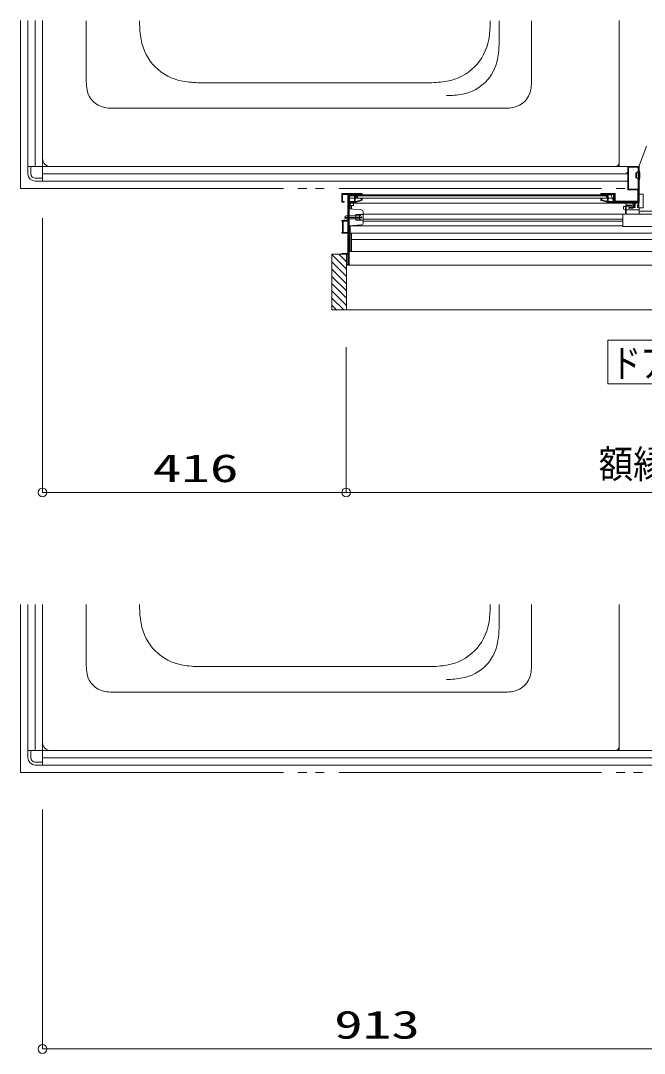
# Model space of a CAD drawing. Units: millimetres on the paper. Extents: x -305 to 305, y -152 to 152.
# Drawn here: x -204.9 to -162.2, y -80.4 to -9.7 of the extents above; entities that cross this region are included whole.
import ezdxf
from ezdxf.enums import TextEntityAlignment as Align

# ---------------------------------------------------------------- set-up
doc = ezdxf.new("R2010")
doc.units = ezdxf.units.MM
doc.linetypes.add('LONG_DOUBLE_CHAIN', pattern=[21.8, 18, -1, 0.6, -0.6, 0.6, -1])
doc.layers.add('0-0_0', color=7, linetype='Continuous', lineweight=9)
doc.layers.add('0-1_VIEW0001', color=7, linetype='Continuous', lineweight=9)
doc.styles.add('ＭＳ ゴシック', font='')
doc.styles.get('ＭＳ ゴシック').set_extended_font_data('MS Gothic')

# ---------------------------------------------------------------- blocks, each defined once
blk = doc.blocks.new('_ORIGIN')
at = {"layer": '0-0_0'}
blk.add_line((0, 0), (-1, 0), dxfattribs=at)
blk.add_circle((0, 0), 0.5, dxfattribs=at)

msp = doc.modelspace()

# ---------------------------------------------------------------- linework, layer by layer
at = {"layer": '0-0_0'}
for p, q in [((-203.434, -23.217), (-203.434, -41.996)), ((-182.629, -32.037), (-182.629, -41.996)), ((-182.629, -32.037), (-182.629, -41.996)), ((-183.229, -41.996), (-202.834, -41.996)), ((-124.734, -41.996), (-182.029, -41.996)), ((-203.434, -63.717), (-203.434, -80.125)), ((-202.834, -80.125), (-158.364, -80.125))]:
    msp.add_line(p, q, dxfattribs=at)
at = {"layer": '0-1_VIEW0001', "linetype": 'LONG_DOUBLE_CHAIN'}
for p, q in [((-204.934, -9.677), (-204.934, -21.177)), ((-204.934, -21.177), (-163.334, -21.177)), ((-204.934, -49.677), (-204.934, -61.177)), ((-204.934, -61.177), (-158.359, -61.177))]:
    msp.add_line(p, q, dxfattribs=at)
at = {"layer": '0-1_VIEW0001'}
for p, q in [((-204.434, -9.677), (-204.434, -19.677)), ((-203.934, -19.677), (-203.934, -9.677)), ((-203.434, -20.677), (-203.434, -9.677)), ((-203.434, -19.128), (-203.434, -9.678)), ((-200.434, -13.879), (-200.434, -9.678)), ((-196.784, -9.788), (-196.784, -9.678)), ((-172.764, -9.678), (-172.764, -9.788)), ((-172.155, -11.214), (-172.155, -9.678)), ((-169.934, -9.678), (-169.934, -13.879)), ((-163.934, -9.677), (-163.934, -19.677)), ((-163.934, -9.678), (-163.934, -19.428)), ((-176.904, -13.927), (-192.645, -13.927)), ((-171.732, -15.677), (-198.636, -15.677)), ((-162.543, -19.626), (-162.061, -18.275)), ((-204.434, -19.677), (-204.034, -19.677)), ((-204.434, -19.677), (-204.434, -20.177)), ((-204.234, -19.677), (-204.234, -20.177)), ((-202.884, -19.678), (-164.184, -19.678)), ((-163.334, -20.062), (-163.334, -19.727)), ((-163.289, -21.217), (-163.289, -19.737)), ((-163.289, -21.217), (-163.289, -19.737)), ((-163.284, -19.677), (-162.599, -19.677)), ((-163.274, -19.722), (-162.649, -19.722)), ((-163.274, -19.722), (-162.649, -19.722)), ((-162.634, -19.737), (-162.634, -21.217)), ((-162.634, -19.737), (-162.634, -21.217)), ((-162.584, -19.692), (-162.584, -22.427)), ((-162.549, -21.566), (-162.549, -19.66)), ((-203.934, -20.477), (-203.434, -20.477)), ((-163.334, -20.177), (-203.434, -20.177)), ((-203.434, -20.677), (-203.434, -20.277)), ((-163.409, -20.107), (-163.409, -20.087)), ((-163.399, -20.077), (-163.349, -20.077)), ((-163.349, -20.117), (-163.399, -20.117)), ((-163.334, -21.227), (-163.334, -20.132)), ((-162.784, -20.102), (-162.734, -20.102)), ((-162.784, -20.452), (-162.784, -20.102)), ((-162.784, -20.452), (-162.734, -20.452)), ((-162.734, -20.102), (-162.656, -20.042)), ((-162.734, -20.102), (-162.734, -20.452)), ((-162.734, -20.452), (-162.656, -20.511)), ((-162.599, -20.059), (-162.618, -20.059)), ((-162.599, -20.494), (-162.618, -20.494)), ((-162.584, -19.977), (-162.564, -19.977)), ((-203.934, -20.677), (-203.434, -20.677)), ((-163.334, -20.677), (-203.434, -20.677)), ((-203.434, -20.677), (-163.334, -20.677)), ((-162.584, -20.577), (-162.564, -20.577)), ((-182.934, -21.542), (-182.934, -22.102)), ((-181.559, -21.527), (-182.919, -21.527)), ((-182.444, -22.057), (-182.444, -21.675)), ((-182.434, -21.607), (-182.434, -26.427)), ((-164.484, -21.607), (-182.434, -21.607)), ((-182.434, -21.687), (-164.809, -21.687)), ((-164.392, -21.847), (-182.434, -21.847)), ((-182.399, -21.642), (-182.399, -22.057)), ((-182.049, -21.656), (-182.049, -21.627)), ((-182.049, -22.057), (-182.049, -21.739)), ((-182.028, -21.697), (-182.047, -21.663)), ((-182.045, -21.729), (-182.031, -21.715)), ((-182.034, -21.612), (-182.033, -21.612)), ((-182.02, -21.62), (-181.979, -21.693)), ((-181.979, -21.726), (-182, -21.748)), ((-181.989, -21.738), (-181.989, -21.754)), ((-181.959, -21.697), (-181.982, -21.72)), ((-181.982, -21.779), (-181.961, -21.815)), ((-181.974, -21.712), (-181.974, -21.716)), ((-181.915, -21.805), (-181.942, -21.759)), ((-181.94, -21.827), (-181.928, -21.827)), ((-181.939, -21.741), (-181.914, -21.715)), ((-181.859, -21.687), (-181.859, -21.847)), ((-181.624, -21.854), (-181.624, -21.852)), ((-181.584, -21.901), (-181.62, -21.865)), ((-181.609, -21.662), (-181.609, -21.687)), ((-181.609, -21.837), (-181.59, -21.837)), ((-181.594, -21.687), (-181.549, -21.687)), ((-181.584, -21.582), (-181.584, -21.637)), ((-181.58, -21.841), (-181.539, -21.883)), ((-181.579, -21.933), (-181.579, -21.912)), ((-181.534, -21.687), (-181.534, -21.552)), ((-181.534, -21.893), (-181.534, -21.94)), ((-165.184, -21.672), (-165.184, -21.552)), ((-165.184, -21.893), (-165.184, -21.94)), ((-165.139, -21.841), (-165.18, -21.883)), ((-165.124, -21.687), (-165.169, -21.687)), ((-165.159, -21.527), (-164.224, -21.527)), ((-165.139, -21.933), (-165.139, -21.912)), ((-165.135, -21.901), (-165.099, -21.865)), ((-165.134, -21.592), (-165.134, -21.637)), ((-165.109, -21.837), (-165.128, -21.837)), ((-164.819, -21.582), (-165.124, -21.582)), ((-165.109, -21.662), (-165.109, -21.672)), ((-165.094, -21.854), (-165.094, -21.852)), ((-164.809, -21.704), (-164.809, -21.592)), ((-164.779, -21.741), (-164.805, -21.715)), ((-164.803, -21.804), (-164.777, -21.759)), ((-164.779, -21.827), (-164.79, -21.827)), ((-164.764, -21.592), (-164.764, -21.686)), ((-164.76, -21.696), (-164.737, -21.72)), ((-164.736, -21.779), (-164.757, -21.814)), ((-164.269, -21.582), (-164.754, -21.582)), ((-164.744, -21.712), (-164.744, -21.716)), ((-164.74, -21.726), (-164.719, -21.748)), ((-164.699, -21.62), (-164.739, -21.693)), ((-164.729, -21.737), (-164.729, -21.753)), ((-164.714, -21.758), (-164.714, -22.042)), ((-164.69, -21.697), (-164.671, -21.663)), ((-164.674, -21.729), (-164.688, -21.715)), ((-164.684, -21.612), (-164.685, -21.612)), ((-164.669, -21.656), (-164.669, -21.627)), ((-164.669, -22.042), (-164.669, -21.739)), ((-164.484, -21.607), (-164.284, -22.127)), ((-164.319, -21.642), (-164.319, -22.042)), ((-164.274, -22.041), (-164.274, -21.675)), ((-164.259, -22.087), (-164.259, -21.592)), ((-164.199, -21.552), (-164.199, -22.042)), ((-162.644, -21.277), (-163.284, -21.277)), ((-162.649, -21.232), (-163.274, -21.232)), ((-162.649, -21.232), (-163.274, -21.232)), ((-162.644, -22.042), (-162.644, -21.277)), ((-162.549, -21.566), (-162.284, -21.566)), ((-182.934, -22.102), (-182.774, -22.102)), ((-182.759, -22.087), (-182.759, -22.077)), ((-182.459, -22.057), (-182.444, -22.057)), ((-182.459, -22.087), (-182.459, -22.067)), ((-182.459, -22.577), (-181.575, -22.644)), ((-182.434, -22.187), (-162.609, -22.187)), ((-182.399, -22.057), (-182.049, -22.057)), ((-182.364, -22.584), (-182.364, -22.187)), ((-182.264, -22.372), (-182.364, -22.372)), ((-182.264, -22.353), (-182.264, -22.592)), ((-182.139, -22.347), (-182.257, -22.347)), ((-182.139, -22.187), (-182.139, -22.347)), ((-165.149, -21.988), (-164.799, -22.097)), ((-164.785, -22.054), (-165.129, -21.947)), ((-164.729, -22.057), (-164.769, -22.057)), ((-164.769, -22.102), (-164.274, -22.102)), ((-164.334, -22.057), (-164.654, -22.057)), ((-162.559, -22.127), (-164.284, -22.127)), ((-164.259, -22.087), (-164.259, -22.067)), ((-162.879, -22.102), (-164.244, -22.102)), ((-164.199, -22.042), (-162.644, -22.042)), ((-163.597, -22.59), (-163.624, -22.585)), ((-163.597, -22.414), (-163.524, -22.4)), ((-163.524, -22.605), (-163.597, -22.59)), ((-163.524, -22.4), (-163.499, -22.395)), ((-163.499, -22.61), (-163.524, -22.605)), ((-163.499, -22.395), (-163.434, -22.395)), ((-163.499, -22.61), (-163.434, -22.61)), ((-163.484, -22.927), (-163.484, -22.377)), ((-163.434, -22.927), (-163.434, -22.187)), ((-163.434, -22.327), (-163.099, -22.327)), ((-163.434, -22.627), (-162.549, -22.627)), ((-163.099, -22.377), (-163.419, -22.377)), ((-163.384, -22.127), (-163.384, -22.187)), ((-163.277, -22.499), (-163.242, -22.479)), ((-162.994, -22.527), (-163.269, -22.527)), ((-163.235, -22.477), (-162.999, -22.477)), ((-163.084, -22.342), (-163.084, -22.362)), ((-162.984, -22.187), (-162.984, -22.337)), ((-162.984, -22.462), (-162.984, -22.317)), ((-162.969, -22.302), (-162.889, -22.302)), ((-162.934, -22.362), (-162.934, -22.417)), ((-162.844, -22.477), (-162.931, -22.477)), ((-162.844, -22.352), (-162.924, -22.352)), ((-162.924, -22.427), (-162.844, -22.427)), ((-162.879, -22.292), (-162.879, -22.102)), ((-162.829, -22.442), (-162.829, -22.462)), ((-162.679, -22.337), (-162.679, -22.327)), ((-162.679, -22.462), (-162.679, -22.442)), ((-162.664, -22.312), (-162.644, -22.312)), ((-162.634, -22.352), (-162.664, -22.352)), ((-162.664, -22.427), (-162.634, -22.427)), ((-162.634, -22.477), (-162.664, -22.477)), ((-162.634, -22.102), (-162.634, -22.302)), ((-162.624, -22.417), (-162.624, -22.362)), ((-162.609, -22.127), (-162.609, -22.187)), ((-162.549, -22.502), (-162.549, -22.927)), ((-181.534, -23.152), (-182.734, -23.152)), ((-182.709, -23.217), (-182.639, -23.252)), ((-181.779, -23.052), (-182.639, -23.052)), ((-181.779, -23.252), (-182.639, -23.252)), ((-181.959, -23.352), (-181.959, -22.952)), ((-181.459, -22.952), (-181.959, -22.952)), ((-181.779, -23.052), (-181.739, -23.059)), ((-181.779, -23.252), (-181.739, -23.245)), ((-181.709, -23.332), (-181.709, -22.972)), ((-181.46, -22.927), (-163.484, -22.927)), ((-181.459, -23.536), (-181.459, -22.768)), ((-181.459, -23.284), (-163.684, -23.284)), ((-163.684, -23.737), (-163.684, -22.927)), ((-163.434, -22.927), (-143.359, -22.927)), ((-182.839, -23.422), (-182.839, -24.182)), ((-182.509, -23.422), (-182.839, -23.422)), ((-182.509, -23.422), (-182.509, -24.182)), ((-182.459, -23.727), (-181.575, -23.661)), ((-182.364, -25.457), (-182.364, -23.722)), ((-163.684, -23.732), (-182.364, -23.732)), ((-181.459, -23.352), (-181.959, -23.352)), ((-163.684, -23.424), (-181.459, -23.424)), ((-163.643, -23.777), (-144.059, -23.777)), ((-182.934, -24.182), (-182.934, -24.227)), ((-182.884, -24.182), (-182.934, -24.182)), ((-182.934, -24.227), (-182.509, -24.227)), ((-182.839, -24.182), (-182.509, -24.182)), ((-182.364, -24.242), (-145.309, -24.242)), ((-145.309, -24.672), (-182.264, -24.672)), ((-183.609, -29.497), (-183.609, -25.677)), ((-182.509, -25.677), (-183.609, -25.677)), ((-182.609, -26.697), (-183.609, -25.697)), ((-182.609, -26.197), (-183.129, -25.677)), ((-182.609, -29.497), (-182.609, -25.677)), ((-182.434, -25.487), (-126.155, -25.487)), ((-182.609, -27.197), (-183.609, -26.197)), ((-182.609, -27.697), (-183.609, -26.697)), ((-182.609, -26.392), (-182.609, -26.412)), ((-182.434, -26.427), (-127.33, -26.427)), ((-182.609, -28.197), (-183.609, -27.197)), ((-182.609, -28.692), (-183.609, -27.692)), ((-182.609, -29.187), (-183.609, -28.187)), ((-182.794, -29.497), (-183.609, -28.682)), ((-183.289, -29.497), (-183.609, -29.177)), ((-183.609, -29.497), (-123.134, -29.497)), ((-164.696, -34.56), (-164.696, -31.56)), ((-164.696, -31.56), (-152.696, -31.56)), ((-164.696, -34.56), (-152.696, -34.56)), ((-204.434, -49.677), (-204.434, -59.677)), ((-203.934, -59.677), (-203.934, -49.677)), ((-203.434, -60.677), (-203.434, -49.677)), ((-203.434, -59.128), (-203.434, -49.678)), ((-200.434, -53.879), (-200.434, -49.678)), ((-196.784, -49.788), (-196.784, -49.678)), ((-172.764, -49.678), (-172.764, -49.788)), ((-172.155, -51.214), (-172.155, -49.678)), ((-169.934, -49.678), (-169.934, -53.879)), ((-163.934, -49.677), (-163.934, -59.677)), ((-163.934, -49.678), (-163.934, -59.428)), ((-176.904, -53.927), (-192.645, -53.927)), ((-171.732, -55.677), (-198.636, -55.677)), ((-204.434, -59.677), (-204.034, -59.677)), ((-204.434, -59.677), (-204.434, -60.177)), ((-204.234, -59.677), (-204.234, -60.177)), ((-202.884, -59.678), (-164.184, -59.678)), ((-203.934, -60.477), (-203.434, -60.477)), ((-203.934, -60.677), (-203.434, -60.677)), ((-158.359, -60.177), (-203.434, -60.177)), ((-203.434, -60.677), (-203.434, -60.277)), ((-203.434, -60.677), (-158.359, -60.677)), ((-158.359, -60.677), (-203.434, -60.677))]:
    msp.add_line(p, q, dxfattribs=at)
at = {"layer": '0-1_VIEW0001', "color": 5}
msp.add_line((-126.356, -22.727), (-162.549, -22.727), dxfattribs=at)
at = {"layer": '0-1_VIEW0001'}
for points in [[(-163.284, -19.677), (-204.434, -19.677), (-204.434, -9.677)], [(-163.334, -19.727), (-163.32, -19.692), (-163.284, -19.677)], [(-162.599, -19.677), (-162.589, -19.681), (-162.584, -19.692)], [(-162.549, -19.677), (-162.559, -19.677), (-162.559, -22.127)], [(-163.409, -20.087), (-163.406, -20.08), (-163.399, -20.077)], [(-163.399, -20.117), (-163.406, -20.114), (-163.409, -20.107)], [(-163.349, -20.077), (-163.339, -20.073), (-163.334, -20.062)], [(-163.334, -20.132), (-163.339, -20.121), (-163.349, -20.117)], [(-182.919, -21.527), (-182.93, -21.532), (-182.934, -21.542)], [(-182.774, -22.062), (-182.889, -22.062), (-182.889, -21.582)], [(-182.889, -21.582), (-182.509, -21.582), (-182.509, -23.377), (-182.734, -23.377), (-182.734, -23.327)], [(-182.609, -26.427), (-182.459, -26.427), (-182.459, -21.582), (-181.954, -21.582), (-181.954, -21.686)], [(-182.449, -21.664), (-182.441, -21.615), (-182.399, -21.642)], [(-182.444, -21.675), (-182.446, -21.669), (-182.449, -21.664)], [(-182.049, -21.627), (-182.045, -21.616), (-182.034, -21.612)], [(-182.047, -21.663), (-182.049, -21.659), (-182.049, -21.656)], [(-182.049, -21.739), (-182.048, -21.734), (-182.045, -21.729)], [(-182.033, -21.612), (-182.025, -21.614), (-182.02, -21.62)], [(-182.031, -21.715), (-182.027, -21.706), (-182.028, -21.697)], [(-182, -21.748), (-182.003, -21.752), (-182.004, -21.758)], [(-182.004, -21.758), (-182.004, -22.057), (-181.941, -22.057), (-181.59, -21.947)], [(-181.982, -21.72), (-181.987, -21.728), (-181.989, -21.738)], [(-181.989, -21.754), (-181.988, -21.767), (-181.982, -21.779)], [(-181.979, -21.693), (-181.976, -21.702), (-181.974, -21.712)], [(-181.974, -21.716), (-181.975, -21.721), (-181.979, -21.726)], [(-181.961, -21.815), (-181.952, -21.824), (-181.94, -21.827)], [(-181.954, -21.686), (-181.955, -21.692), (-181.959, -21.697)], [(-181.942, -21.759), (-181.944, -21.75), (-181.939, -21.741)], [(-181.928, -21.827), (-181.915, -21.82), (-181.915, -21.805)], [(-181.914, -21.715), (-181.91, -21.71), (-181.909, -21.705)], [(-181.909, -21.705), (-181.909, -21.582), (-181.584, -21.582)], [(-181.624, -21.852), (-181.62, -21.841), (-181.609, -21.837)], [(-181.62, -21.865), (-181.623, -21.86), (-181.624, -21.854)], [(-181.584, -21.637), (-181.587, -21.644), (-181.594, -21.647), (-181.605, -21.652), (-181.609, -21.662)], [(-181.59, -21.837), (-181.585, -21.838), (-181.58, -21.841)], [(-181.579, -21.912), (-181.58, -21.906), (-181.584, -21.901)], [(-181.534, -21.552), (-181.542, -21.534), (-181.559, -21.527)], [(-181.539, -21.883), (-181.535, -21.887), (-181.534, -21.893)], [(-165.184, -21.552), (-165.177, -21.534), (-165.159, -21.527)], [(-165.169, -21.687), (-165.18, -21.683), (-165.184, -21.672)], [(-165.18, -21.883), (-165.183, -21.887), (-165.184, -21.893)], [(-165.128, -21.837), (-165.134, -21.838), (-165.139, -21.841)], [(-165.139, -21.912), (-165.138, -21.906), (-165.135, -21.901)], [(-165.124, -21.582), (-165.131, -21.585), (-165.134, -21.592)], [(-165.134, -21.637), (-165.131, -21.644), (-165.124, -21.647), (-165.114, -21.651), (-165.109, -21.662)], [(-165.109, -21.672), (-165.114, -21.683), (-165.124, -21.687)], [(-165.094, -21.852), (-165.099, -21.841), (-165.109, -21.837)], [(-165.099, -21.865), (-165.095, -21.86), (-165.094, -21.854)], [(-164.809, -21.592), (-164.812, -21.585), (-164.819, -21.582)], [(-164.805, -21.715), (-164.808, -21.71), (-164.809, -21.704)], [(-164.79, -21.827), (-164.803, -21.819), (-164.803, -21.804)], [(-164.777, -21.759), (-164.775, -21.749), (-164.779, -21.741)], [(-164.757, -21.814), (-164.766, -21.824), (-164.779, -21.827)], [(-164.754, -21.582), (-164.761, -21.585), (-164.764, -21.592)], [(-164.764, -21.686), (-164.763, -21.691), (-164.76, -21.696)], [(-164.739, -21.693), (-164.743, -21.702), (-164.744, -21.712)], [(-164.744, -21.716), (-164.743, -21.721), (-164.74, -21.726)], [(-164.737, -21.72), (-164.731, -21.728), (-164.729, -21.737)], [(-164.729, -21.753), (-164.731, -21.766), (-164.736, -21.779)], [(-164.719, -21.748), (-164.715, -21.752), (-164.714, -21.758)], [(-164.685, -21.612), (-164.693, -21.614), (-164.699, -21.62)], [(-164.688, -21.715), (-164.692, -21.706), (-164.69, -21.697)], [(-164.669, -21.627), (-164.674, -21.616), (-164.684, -21.612)], [(-164.669, -21.739), (-164.67, -21.734), (-164.674, -21.729)], [(-164.671, -21.663), (-164.67, -21.659), (-164.669, -21.656)], [(-164.269, -21.664), (-164.277, -21.615), (-164.319, -21.642)], [(-164.274, -21.675), (-164.273, -21.669), (-164.269, -21.664)], [(-164.259, -21.592), (-164.262, -21.585), (-164.269, -21.582)], [(-164.224, -21.527), (-164.207, -21.534), (-164.199, -21.552)], [(-163.284, -21.277), (-163.32, -21.262), (-163.334, -21.227)], [(-162.549, -22.502), (-162.284, -22.502), (-162.284, -21.566)], [(-182.759, -22.077), (-182.764, -22.067), (-182.774, -22.062)], [(-182.774, -22.102), (-182.764, -22.098), (-182.759, -22.087)], [(-181.569, -21.988), (-181.934, -22.102), (-182.459, -22.102)], [(-182.264, -22.353), (-182.264, -22.351), (-182.263, -22.349), (-182.26, -22.348), (-182.258, -22.347), (-182.257, -22.347)], [(-181.59, -21.947), (-181.582, -21.942), (-181.579, -21.933)], [(-181.534, -21.94), (-181.544, -21.97), (-181.569, -21.988)], [(-165.184, -21.94), (-165.175, -21.97), (-165.149, -21.988)], [(-165.129, -21.947), (-165.136, -21.942), (-165.139, -21.933)], [(-164.799, -22.097), (-164.784, -22.101), (-164.769, -22.102)], [(-164.769, -22.057), (-164.777, -22.056), (-164.785, -22.054)], [(-164.714, -22.042), (-164.719, -22.053), (-164.729, -22.057)], [(-164.654, -22.057), (-164.665, -22.053), (-164.669, -22.042)], [(-164.319, -22.042), (-164.324, -22.053), (-164.334, -22.057)], [(-164.259, -22.067), (-164.261, -22.059), (-164.267, -22.054), (-164.272, -22.048), (-164.274, -22.041)], [(-164.274, -22.102), (-164.264, -22.098), (-164.259, -22.087)], [(-164.244, -22.102), (-164.255, -22.098), (-164.259, -22.087)], [(-163.597, -22.414), (-163.624, -22.42), (-163.624, -22.585)], [(-163.269, -22.527), (-163.284, -22.516), (-163.277, -22.499)], [(-163.242, -22.479), (-163.238, -22.477), (-163.235, -22.477)], [(-162.999, -22.477), (-162.989, -22.473), (-162.984, -22.462)], [(-162.931, -22.477), (-162.94, -22.48), (-162.946, -22.488), (-162.963, -22.516), (-162.994, -22.527)], [(-162.984, -22.317), (-162.98, -22.306), (-162.969, -22.302)], [(-162.924, -22.352), (-162.931, -22.355), (-162.934, -22.362)], [(-162.934, -22.417), (-162.931, -22.424), (-162.924, -22.427)], [(-162.889, -22.302), (-162.882, -22.299), (-162.879, -22.292)], [(-162.829, -22.337), (-162.834, -22.348), (-162.844, -22.352)], [(-162.844, -22.427), (-162.834, -22.431), (-162.829, -22.442)], [(-162.829, -22.462), (-162.834, -22.473), (-162.844, -22.477)], [(-162.634, -22.102), (-162.829, -22.102), (-162.829, -22.337)], [(-162.679, -22.327), (-162.675, -22.316), (-162.664, -22.312)], [(-162.664, -22.352), (-162.675, -22.348), (-162.679, -22.337)], [(-162.679, -22.442), (-162.675, -22.431), (-162.664, -22.427)], [(-162.664, -22.477), (-162.675, -22.473), (-162.679, -22.462)], [(-162.644, -22.312), (-162.637, -22.309), (-162.634, -22.302)], [(-162.624, -22.362), (-162.627, -22.355), (-162.634, -22.352)], [(-162.634, -22.427), (-162.627, -22.424), (-162.624, -22.417)], [(-162.584, -22.427), (-162.599, -22.462), (-162.634, -22.477)], [(-182.734, -23.327), (-182.779, -23.327), (-182.779, -23.377)], [(-182.639, -23.052), (-182.709, -23.087), (-182.709, -23.217)], [(-182.779, -23.377), (-182.934, -23.377), (-182.934, -23.422)], [(-182.934, -23.422), (-182.884, -23.422), (-182.884, -24.182)], [(-182.509, -24.227), (-182.509, -25.632), (-182.934, -25.632), (-182.934, -25.677)], [(-182.264, -24.242), (-182.264, -25.472), (-182.349, -25.472)], [(-182.509, -25.677), (-182.509, -26.377), (-182.609, -26.377)], [(-158.309, -59.677), (-204.434, -59.677), (-204.434, -49.677)]]:
    msp.add_lwpolyline(points, dxfattribs=at)
for centre, radius, start, end in [((-189.784, -9.788), 7, 180, 189.69632), ((-179.764, -9.788), 7, 350.30368, 0), ((-193.234, -10.377), 3.5, 189.69632, 260.30368), ((-176.314, -10.377), 3.5, 279.69632, 350.30368), ((-178.155, -11.214), 6, 349.52469, 0), ((-175.205, -11.76), 3, 280.47532, 349.52469), ((-197.434, -13.879), 3, 180, 190.47532), ((-192.645, -6.927), 7, 260.30368, 270), ((-176.904, -6.927), 7, 270, 279.69632), ((-172.934, -13.879), 3, 349.52469, 0), ((-198.909, -14.152), 1.5, 190.47532, 259.52469), ((-175.751, -8.81), 6, 270, 280.47532), ((-171.459, -14.152), 1.5, 280.47532, 349.52469), ((-198.636, -12.677), 3, 259.52469, 270), ((-171.732, -12.677), 3, 270, 280.47532), ((-202.884, -19.128), 0.55, 180, 270), ((-164.184, -19.428), 0.25, 270, 0), ((-163.274, -19.737), 0.015, 90, 180), ((-163.274, -19.737), 0.015, 90, 180), ((-162.649, -19.737), 0.015, 0, 90), ((-162.649, -19.737), 0.015, 0, 90), ((-162.449, -19.66), 0.1, 160.34618, 180), ((-203.934, -20.177), 0.5, 180, 270), ((-203.934, -20.177), 0.3, 180, 270), ((-162.647, -20.054), 0.015, 19.47122, 127.16085), ((-162.647, -20.499), 0.015, 232.83915, 340.52878), ((-162.618, -20.044), 0.015, 199.47122, 270), ((-162.618, -20.509), 0.015, 90, 160.52878), ((-162.599, -20.044), 0.015, 270, 0), ((-162.599, -20.509), 0.015, 0, 90), ((-162.564, -20.002), 0.025, 12.42397, 90), ((-163.812, -20.277), 1.303, 347.57603, 12.42397), ((-163.274, -21.217), 0.015, 180, 270), ((-163.274, -21.217), 0.015, 180, 270), ((-162.649, -21.217), 0.015, 270, 0), ((-162.649, -21.217), 0.015, 270, 0), ((-162.564, -20.552), 0.025, 270, 347.57603), ((-163.434, -22.377), 0.05, 90, 180), ((-163.419, -22.392), 0.015, 90, 180), ((-163.099, -22.342), 0.015, 0, 90), ((-163.099, -22.362), 0.015, 270, 0), ((-181.734, -23.035), 0.025, 259.90904, 0), ((-181.734, -23.27), 0.025, 0, 100.09095), ((-181.702, -22.972), 0.0077, 62.71904, 180), ((-181.702, -23.332), 0.0077, 180, 297.28096), ((-181.794, -23.152), 0.21, 297.28096, 62.71904), ((-181.584, -22.768), 0.125, 0, 85.71085), ((-181.584, -23.536), 0.125, 274.28915, 0), ((-163.644, -23.737), 0.04, 180, 270), ((-182.349, -25.457), 0.015, 180, 270), ((-189.784, -49.788), 7, 180, 189.69632), ((-179.764, -49.788), 7, 350.30368, 0), ((-193.234, -50.377), 3.5, 189.69632, 260.30368), ((-176.314, -50.377), 3.5, 279.69632, 350.30368), ((-178.155, -51.214), 6, 349.52469, 0), ((-175.205, -51.76), 3, 280.47532, 349.52469), ((-197.434, -53.879), 3, 180, 190.47532), ((-198.909, -54.152), 1.5, 190.47532, 259.52469), ((-192.645, -46.927), 7, 260.30368, 270), ((-176.904, -46.927), 7, 270, 279.69632), ((-171.459, -54.152), 1.5, 280.47532, 349.52469), ((-172.934, -53.879), 3, 349.52469, 0), ((-175.751, -48.81), 6, 270, 280.47532), ((-198.636, -52.677), 3, 259.52469, 270), ((-171.732, -52.677), 3, 270, 280.47532), ((-202.884, -59.128), 0.55, 180, 270), ((-164.184, -59.428), 0.25, 270, 0), ((-203.934, -60.177), 0.5, 180, 270), ((-203.934, -60.177), 0.3, 180, 270)]:
    msp.add_arc(centre, radius, start, end, dxfattribs=at)

# ---------------------------------------------------------------- block references
at = {"layer": '0-0_0', "xscale": 0.6, "yscale": 0.6, "rotation": 180}
for p in [(-203.434, -41.996), (-182.629, -41.996), (-203.434, -80.125)]:
    msp.add_blockref('_ORIGIN', p, dxfattribs=at)
at = {"layer": '0-0_0', "xscale": 0.6, "yscale": 0.6}
msp.add_blockref('_ORIGIN', (-182.629, -41.996), dxfattribs=at)

# ---------------------------------------------------------------- texts
at = {"layer": '0-0_0', "style": 'ＭＳ ゴシック'}
for s, width, p in [('額縁内寸法：１１７０', 0.9, (-165.323, -41.594)), ('416', 1.5, (-195.887, -41.866)), ('913', 1.5, (-183.455, -79.995))]:
    msp.add_text(s, height=1.921, dxfattribs=dict(at, width=width)).set_placement(p, align=Align.BOTTOM_LEFT)
at = {"layer": '0-1_VIEW0001', "style": 'ＭＳ ゴシック', "width": 0.75}
msp.add_text('ドア位置ＡＲ\u3000Ｗ８００', height=1.921, dxfattribs=at).set_placement((-164.411, -34.679), align=Align.BOTTOM_LEFT)

doc.saveas('drawing.dxf')
